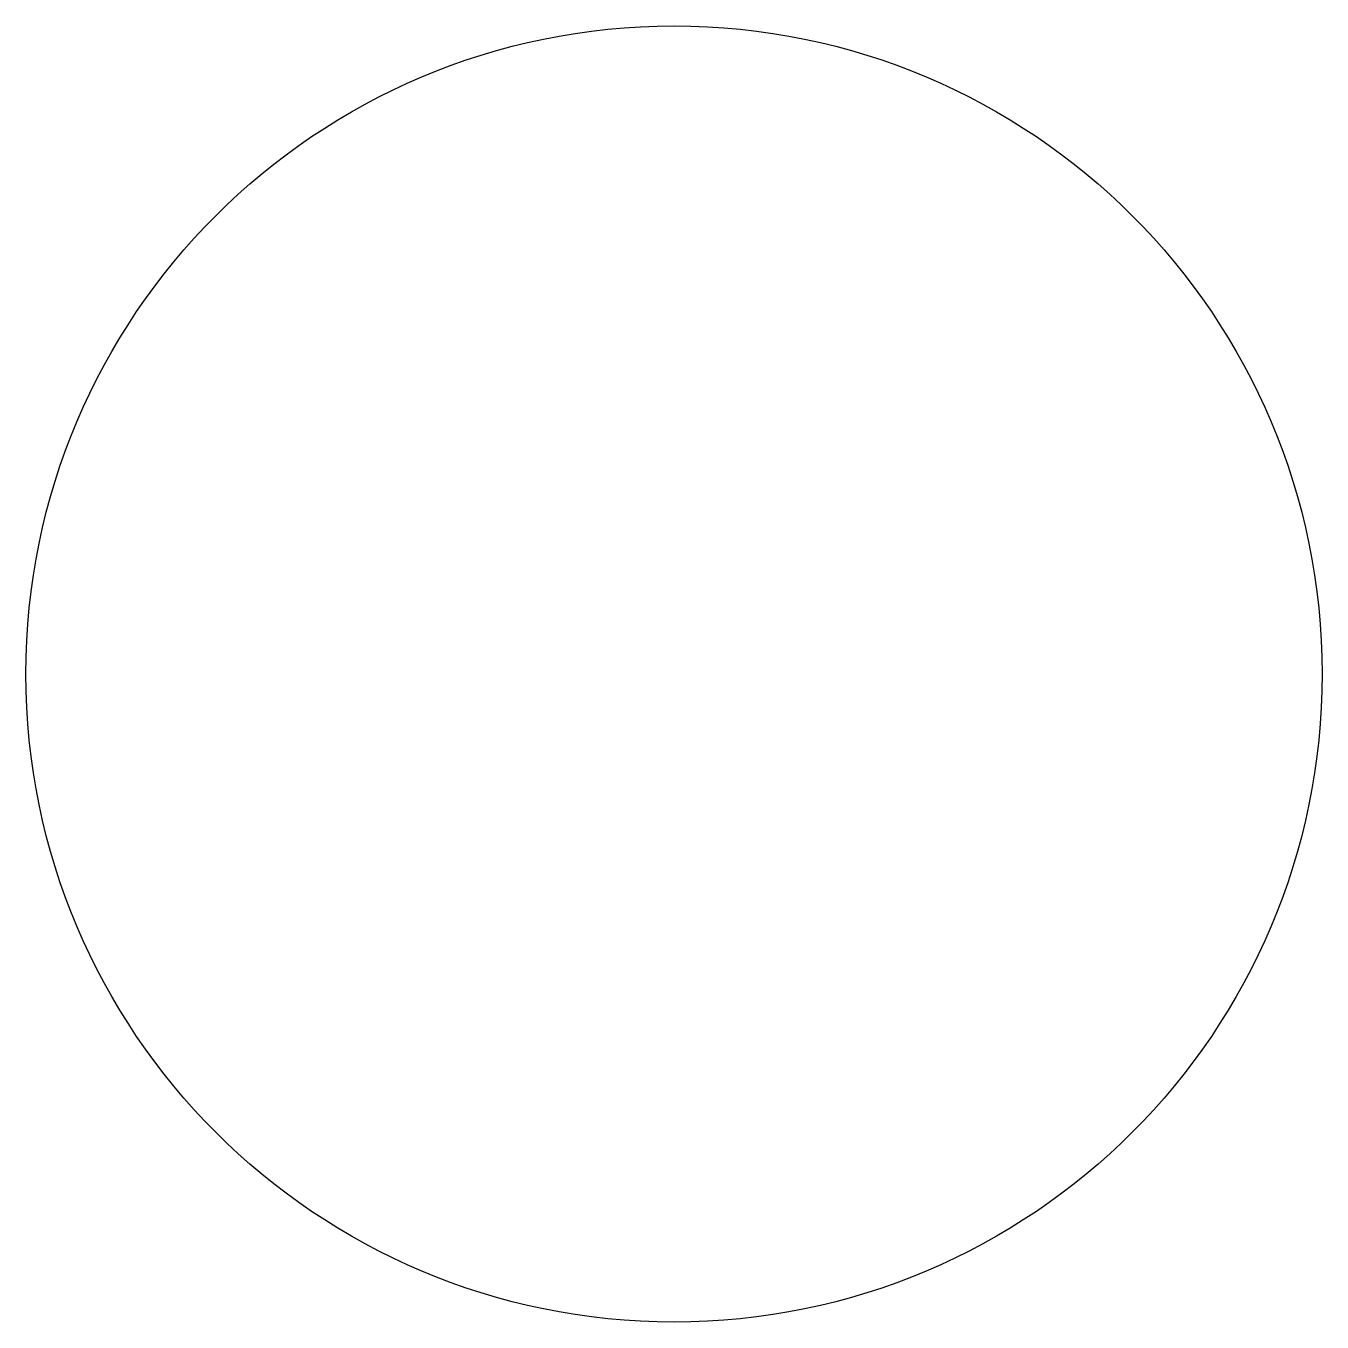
# Model space of a CAD drawing. Header units: inches. Extents: x 18 to 30, y 0 to 12.
import ezdxf

# ---------------------------------------------------------------- set-up
doc = ezdxf.new("R2010")
doc.units = ezdxf.units.IN
doc.header["$LTSCALE"] = 30
doc.header["$MEASUREMENT"] = 0

msp = doc.modelspace()

# ---------------------------------------------------------------- linework, layer by layer
msp.add_circle((24, 6), 6)

doc.saveas('drawing.dxf')
